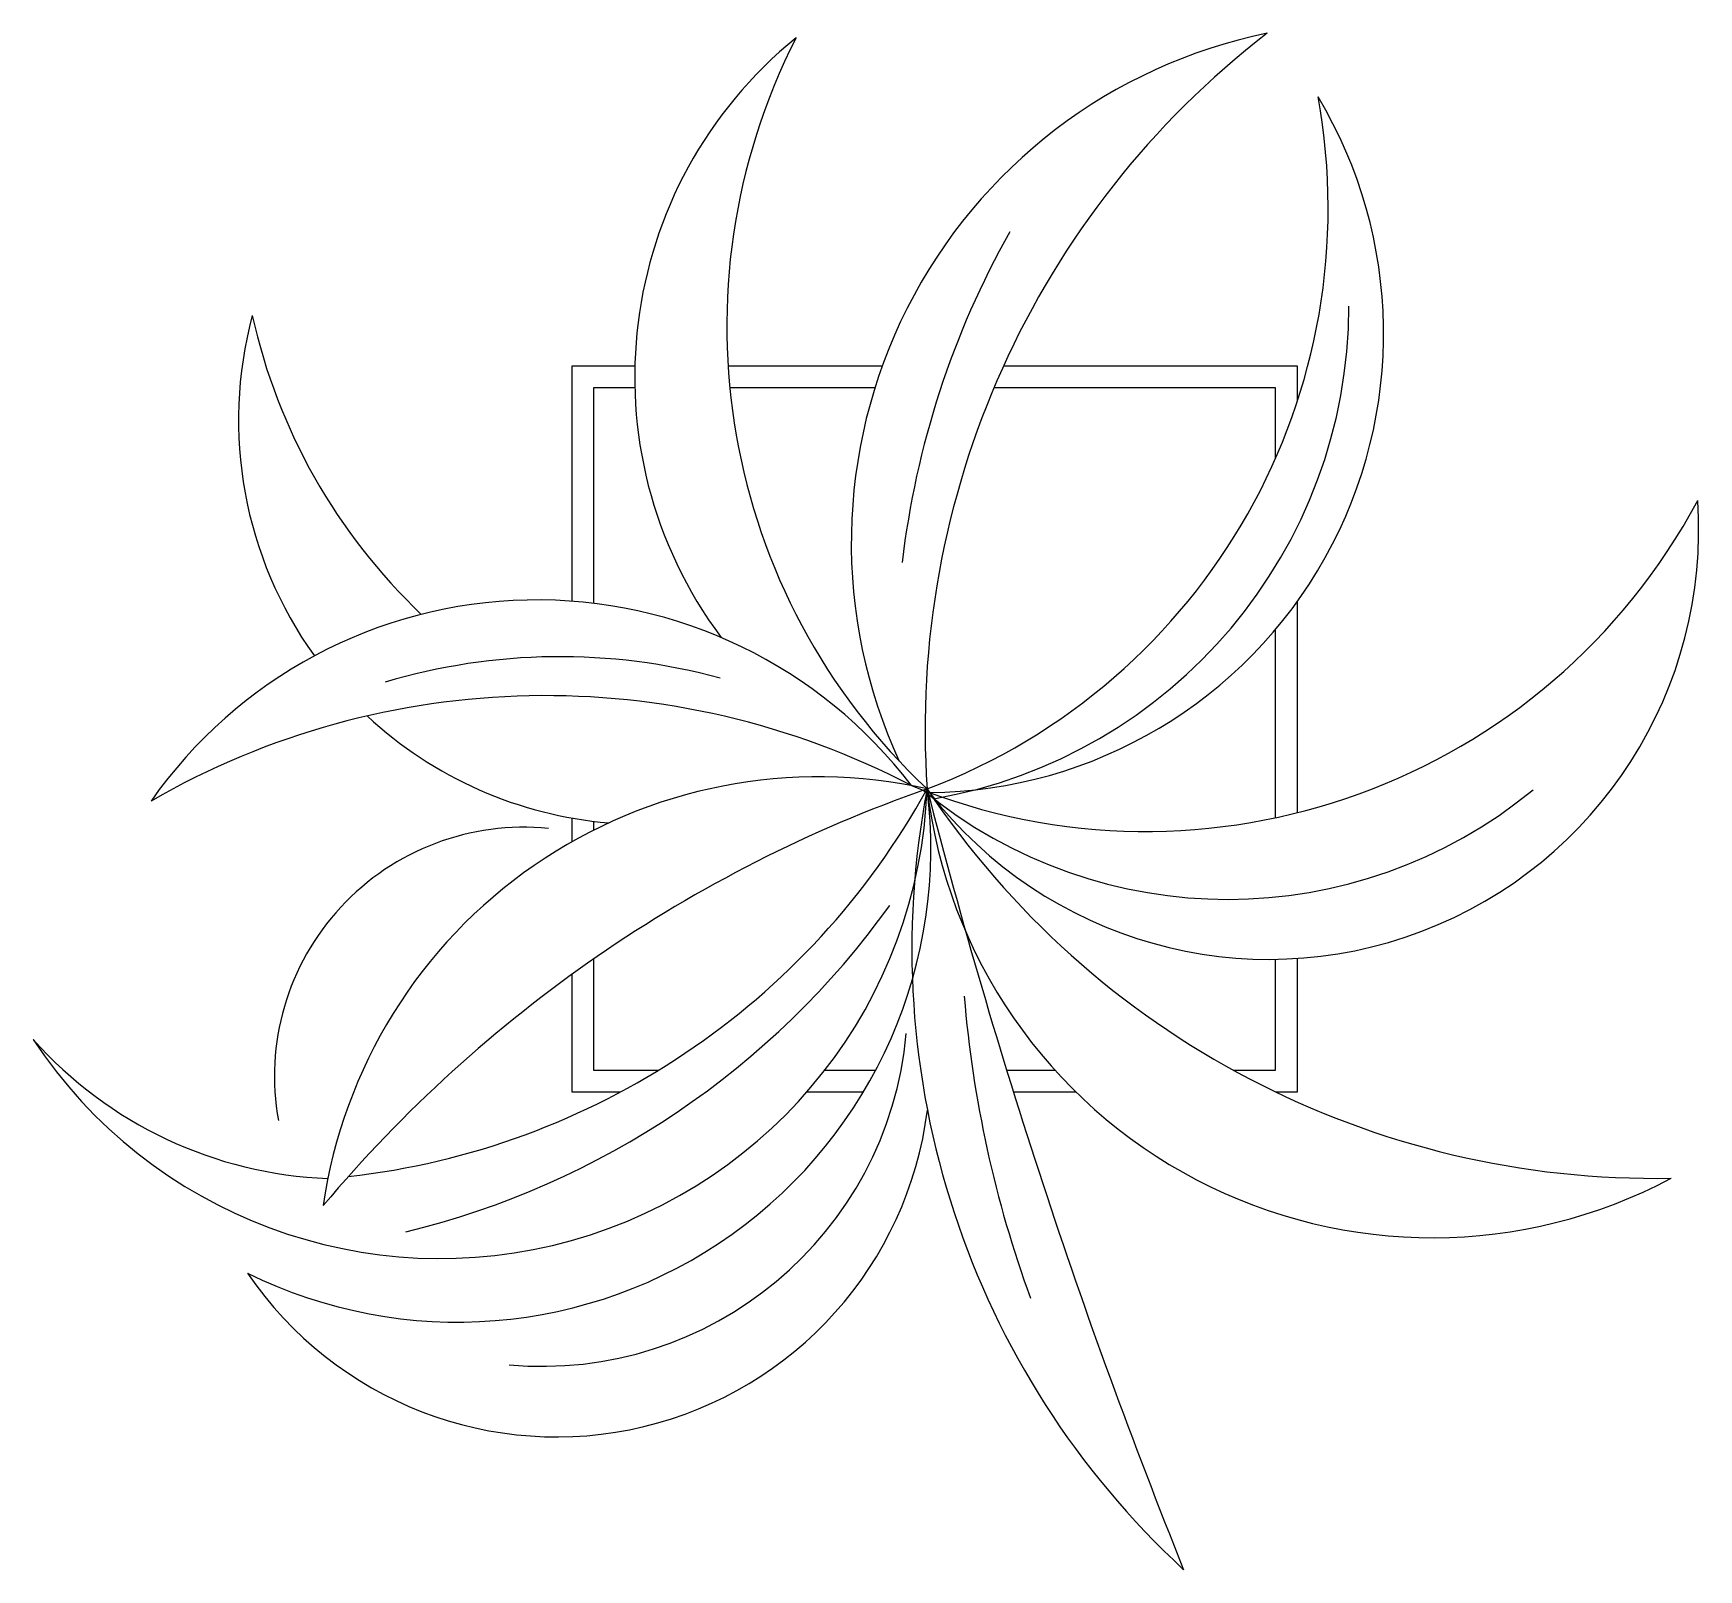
# Model space of a CAD drawing. Header units: millimetres. Extents: x 247.259 to 248.211, y 2606.462 to 2607.34.
import ezdxf

# ---------------------------------------------------------------- set-up
doc = ezdxf.new("R2010")
doc.units = ezdxf.units.MM
doc.header["$LTSCALE"] = 10
doc.layers.add('Vegetais', color=94, linetype='Continuous')

msp = doc.modelspace()

# ---------------------------------------------------------------- linework, layer by layer
at = {"layer": 'Vegetais', "color": 2}
for p, q in [((247.60298, 2607.14957), (247.56692, 2607.14957)), ((247.56692, 2607.14957), (247.56692, 2607.01517)), ((247.74437, 2607.14957), (247.65626, 2607.14957)), ((247.98164, 2607.14957), (247.81366, 2607.14957)), ((247.98164, 2607.12954), (247.98164, 2607.14957)), ((247.60298, 2607.13713), (247.57936, 2607.13713)), ((247.57936, 2607.13713), (247.57936, 2607.01396)), ((247.74018, 2607.13713), (247.65725, 2607.13713)), ((247.9692, 2607.13713), (247.80821, 2607.13713)), ((247.9692, 2607.09697), (247.9692, 2607.13713)), ((247.98164, 2606.89438), (247.98164, 2607.01515)), ((247.9692, 2606.89151), (247.9692, 2606.99916)), ((247.56692, 2606.89132), (247.56692, 2606.87771)), ((247.57936, 2606.88946), (247.57936, 2606.88436)), ((247.98164, 2606.73485), (247.98164, 2606.81113)), ((247.56692, 2606.80192), (247.56692, 2606.73485)), ((247.57936, 2606.81073), (247.57936, 2606.74729)), ((247.9692, 2606.74729), (247.9692, 2606.81063)), ((247.57936, 2606.74729), (247.61657, 2606.74729)), ((247.71159, 2606.74729), (247.74067, 2606.74729)), ((247.81546, 2606.74729), (247.84306, 2606.74729)), ((247.94497, 2606.74729), (247.9692, 2606.74729)), ((247.56692, 2606.73485), (247.59483, 2606.73485)), ((247.70133, 2606.73485), (247.73366, 2606.73485)), ((247.81932, 2606.73485), (247.855, 2606.73485)), ((247.96913, 2606.73485), (247.98164, 2606.73485))]:
    msp.add_line(p, q, dxfattribs=at)
at = {"layer": 'Vegetais'}
for centre, radius, start, end in [((247.85233, 2607.14342), 0.24942, 129.05639, 216.67215), ((248.018, 2607.17231), 0.36245, 152.95693, 226.82836), ((248.02377, 2607.04855), 0.2971, 101.55559, 204.82014), ((248.27047, 2606.94231), 0.50163, 127.62042, 183.92499), ((247.64457, 2607.23964), 0.3546, 290.71745, 10.3465), ((247.76852, 2607.16817), 0.26237, 270.62736, 31.006), ((248.25816, 2606.97831), 0.50587, 150.65157, 173.29563), ((247.72497, 2607.18427), 0.2861, 279.82708, 359.89573), ((247.6073, 2607.11857), 0.23081, 164.9918, 215.67972), ((247.71325, 2607.25176), 0.33698, 192.58263, 226.41274), ((247.89507, 2607.24122), 0.35747, 247.98105, 331.89129), ((247.9655, 2607.05606), 0.24545, 217.73951, 3.91044), ((247.54699, 2606.74692), 0.26899, 37.27085, 145.05093), ((247.56012, 2606.63419), 0.3493, 74.79608, 106.61673), ((247.5518, 2606.50978), 0.45146, 62.38653, 119.93525), ((247.6073, 2607.11857), 0.23081, 227.05175, 265.22341), ((247.49165, 2606.91822), 0.27855, 213.44295, 357.89145), ((247.50152, 2606.87397), 0.27063, 243.71213, 7.21593), ((247.70778, 2606.62896), 0.28586, 77.42557, 171.76624), ((248.03173, 2606.15929), 0.79311, 109.26843, 139.92339), ((247.39101, 2607.11629), 0.43248, 276.40136, 331.20355), ((248.24411, 2606.81666), 0.48281, 169.09871, 227.28907), ((247.94185, 2607.11922), 0.27435, 230.61296, 309.49244), ((248.18571, 2607.18504), 0.49957, 213.68398, 271.09581), ((248.05876, 2606.94231), 0.29078, 186.78206, 297.99773), ((251.27218, 2607.81188), 3.61694, 194.47227, 201.91551), ((247.5394, 2606.74364), 0.1424, 84.24932, 190.18488), ((247.35924, 2607.12053), 0.47912, 283.61831, 324.3671), ((248.45161, 2606.84407), 0.66266, 184.72717, 200.0294), ((247.43697, 2606.92357), 0.2384, 221.78891, 267.73163), ((247.54987, 2606.78719), 0.2091, 264.8615, 354.79207), ((247.55833, 2606.75133), 0.21357, 214.18596, 352.75464)]:
    msp.add_arc(centre, radius, start, end, dxfattribs=at)

doc.saveas('drawing.dxf')
